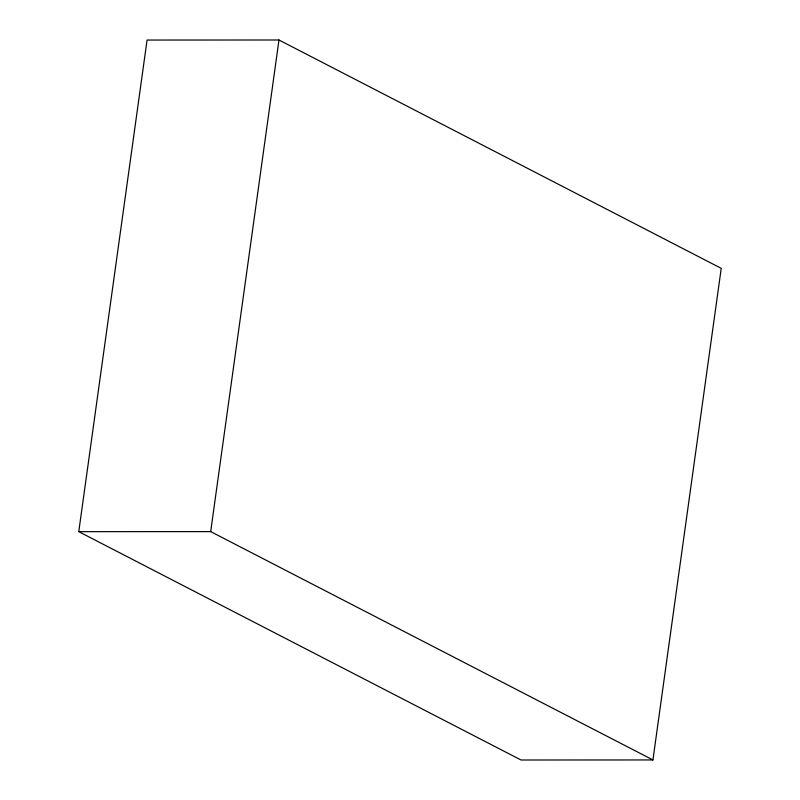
<?xml version="1.0" encoding="UTF-8"?>
<svg xmlns="http://www.w3.org/2000/svg" width="800" height="800" viewBox="0 0 800 800"><rect width="100%" height="100%" fill="white"/><g stroke="black" fill="none" stroke-linecap="round" stroke-linejoin="round"><path stroke-width="1.2" d="M78.77 531.66L147.07 40.05L278.98 40L721.23 268.34L652.93 759.95L521.02 760L78.77 531.66L210.68 531.61L652.93 759.95M210.68 531.61L278.98 40"/></g></svg>
